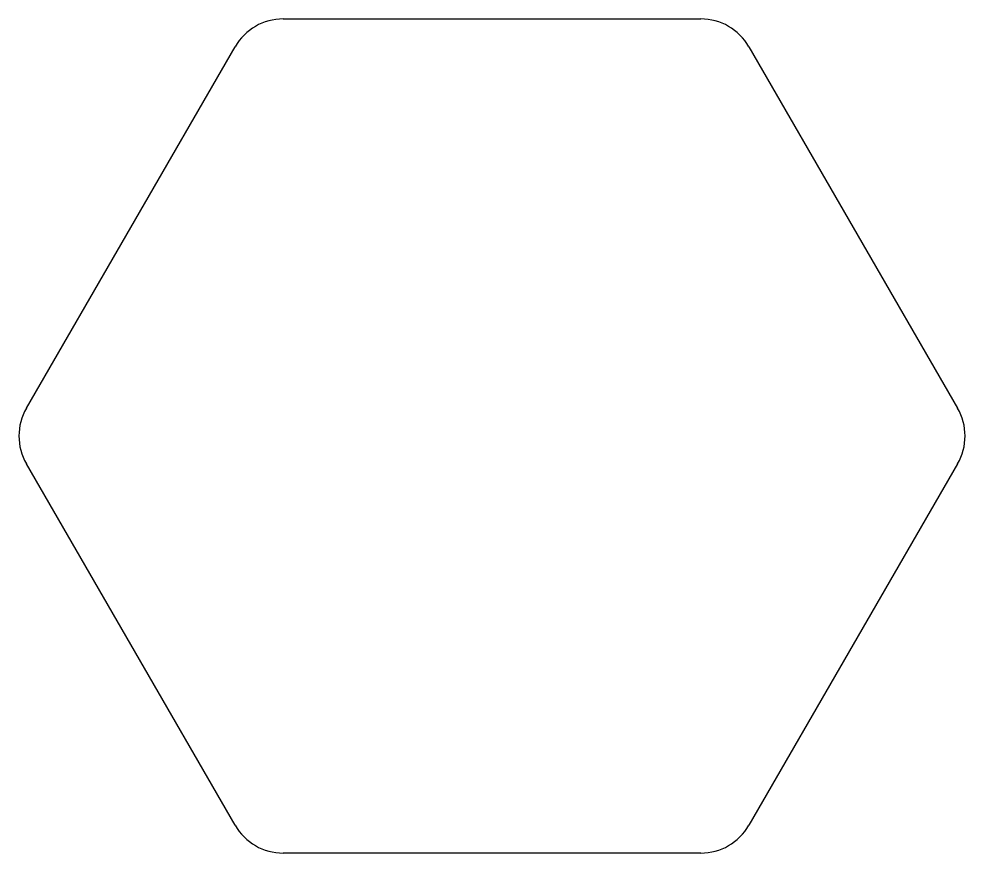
# Model space of a CAD drawing. Header units: millimetres. Extents: x -446 to 815, y -612 to 225.
# Drawn here: x 305 to 815, y -225 to 225 of the extents above; entities that cross this region are included whole.
import ezdxf

# ---------------------------------------------------------------- set-up
doc = ezdxf.new("R2010")
doc.units = ezdxf.units.MM
doc.layers.get('0').update_dxf_attribs({"color": 1, "true_color": 0xff0000})

msp = doc.modelspace()

# ---------------------------------------------------------------- linework, layer by layer
for p, q in [((447.32, 225.17), (672.68, 225.17)), ((308.66, 15), (421.34, 210.17)), ((698.66, 210.17), (811.34, 15)), ((421.34, -210.17), (308.66, -15)), ((811.34, -15), (698.66, -210.17)), ((672.68, -225.17), (447.32, -225.17))]:
    msp.add_line(p, q)
for centre, start, end in [((447.32, 195.17), 90, 150), ((672.68, 195.17), 30, 90), ((334.64, 0), 150, 210), ((785.36, 0), 330, 30), ((447.32, -195.17), 210, 270), ((672.68, -195.17), 270, 330)]:
    msp.add_arc(centre, 30, start, end)

doc.saveas('drawing.dxf')
